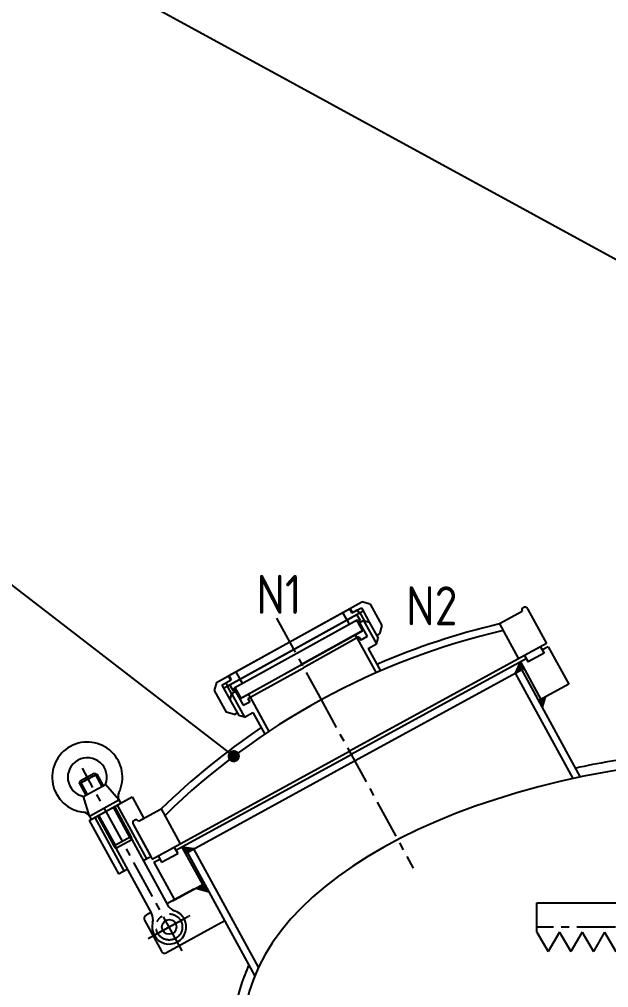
# Model space of a CAD drawing. Header units: millimetres. Extents: x 39049 to 47459, y -4270 to 1670.
# Drawn here: x 40022 to 40505, y 45 to 838 of the extents above; entities that cross this region are included whole.
import ezdxf
from ezdxf.enums import TextEntityAlignment as Align

# ---------------------------------------------------------------- set-up
doc = ezdxf.new("R2010")
doc.units = ezdxf.units.MM
doc.linetypes.add('CENTER', pattern=[50.8, 31.75, -6.35, 6.35, -6.35])
for name, color, linetype in [('00', 4, 'Continuous'), ('1', 7, 'Continuous'), ('3', 1, 'CENTER'), ('5剖面线层', 2, 'Continuous'), ('item', 7, 'Continuous'), ('LAYER2', 1, 'CENTER'), ('LAYER3', 4, 'Continuous')]:
    doc.layers.add(name, color=color, linetype=linetype)
doc.styles.add('hz', font='gbenor.shx', dxfattribs={"bigfont": 'gbcbig.shx'})

# ---------------------------------------------------------------- blocks, each defined once
blk = doc.blocks.new('*U39', base_point=(17970.1, 1793.94))
at = {"layer": 'item', "color": 1, "const_width": 5}
blk.add_lwpolyline([(17967.6, 1793.94, 1), (17972.6, 1793.94, 1)], format="xyb", close=True, dxfattribs=at)

msp = doc.modelspace()

# ---------------------------------------------------------------- hatches: boundary and pattern name
at = {"layer": '5剖面线层'}
for points in [[(40432.7763, 311.4169), (40428.6354, 302.3145), (40435.6547, 306.1524)], [(40447.8122, 279.748), (40453.0767, 282.6264), (40450.6907, 274.4835)], [(40165.4115, 158.3939), (40155.5138, 159.8205), (40158.3922, 154.556)], [(40174.0593, 130.0705), (40168.7949, 127.1921), (40176.9378, 124.806)]]:
    msp.add_hatch(color=256, dxfattribs=at).paths.add_polyline_path(points)

# ---------------------------------------------------------------- linework, layer by layer
for p, q in [((40303.9603, 353.214), (40309.0508, 344.0305)), ((40304.2928, 345.3948), (40314.9586, 326.1532)), ((40189.735, 289.8979), (40194.8255, 280.7144)), ((40196.1898, 285.4724), (40206.8556, 266.2307))]:
    msp.add_line(p, q)
at = {"layer": '00', "color": 4}
for p, q in [((40071.75, 211.9231), (40085.7886, 219.5988)), ((40072.3862, 214.0945), (40083.6171, 220.2351)), ((40083.6171, 220.2351), (40085.7886, 219.5988)), ((40085.7886, 219.5988), (40091.036, 210.0016)), ((40071.75, 211.9231), (40072.3862, 214.0945)), ((40071.75, 211.9231), (40076.9974, 202.3258)), ((40103.9309, 204.2582), (40103.9309, 204.2582)), ((40100.3725, 192.9255), (40113.7984, 168.3701)), ((40086.3339, 185.2497), (40099.7598, 160.6944)), ((40099.7598, 160.6944), (40113.7984, 168.3701)), ((40113.7984, 168.3701), (40114.4529, 166.0058)), ((40099.7598, 160.6944), (40101.397, 158.8673)), ((40101.397, 158.8673), (40114.4529, 166.0058)), ((40101.397, 158.8673), (40130.7269, 105.2243)), ((40114.4529, 166.0058), (40143.7828, 112.3628))]:
    msp.add_line(p, q, dxfattribs=at)
msp.add_circle((40145.1647, 94.327), 6, dxfattribs=at)
for centre, radius, start, end in [((40078.0976, 216.9893), 28.8, 333.7649352, 263.5713323), ((40078.0976, 216.9893), 16, 338.212517, 259.1237506), ((40109.6716, 201.429), 6.4, 153.7649352, 208.6681338), ((40074.1564, 182.0107), 6.4, 28.6681338, 83.5713323), ((40152.557, 117.1602), 10, 208.6681338, 252.0604618), ((40121.9528, 100.427), 10, 345.2758058, 28.6681338), ((40145.1647, 94.327), 14, 165.2758058, 72.0604618)]:
    msp.add_arc(centre, radius, start, end, dxfattribs=at)
at = {"layer": '1', "color": 7}
for p, q in [((40084.7357, 219.0232), (40089.9831, 209.4259)), ((40072.8028, 212.4988), (40078.0502, 202.9015)), ((40099.3196, 192.3498), (40112.7455, 167.7945)), ((40087.3868, 185.8254), (40100.8127, 161.2701)), ((40112.7455, 167.7945), (40114.4529, 166.0058)), ((40100.8127, 161.2701), (40101.397, 158.8673))]:
    msp.add_line(p, q, dxfattribs=at)
at = {"layer": '3', "color": 1}
msp.add_line((40160.9581, 102.9622), (40129.3712, 85.6917), dxfattribs=at)
at = {"layer": 'item', "color": 1, "linetype": 'Continuous', "ltscale": 10}
for p, q in [((40603.7984, 590.313), (39739.1145, 1062.5127)), ((40198.043, 234.2038), (39739.1145, 588.477))]:
    msp.add_line(p, q, dxfattribs=at)
at = {"layer": 'LAYER2'}
for p, q in [((40233.0408, 347.3754), (40271.7346, 276.6062)), ((40266.7553, 285.7133), (40344.997, 142.6129)), ((40155.8407, 74.8009), (40074.0907, 224.3178)), ((40128.0161, 84.9508), (40162.3248, 103.7095)), ((40866.2984, 94.1958), (40446.2984, 94.1958))]:
    msp.add_line(p, q, dxfattribs=at)
msp.add_circle((40145.1647, 94.327), 10.725, dxfattribs=at)
at = {"layer": 'LAYER3'}
for p, q in [((40183.9798, 294.7112), (40302.9281, 360.6453)), ((40309.7252, 358.6963), (40302.9281, 360.6453)), ((40309.7252, 358.6963), (40319.4214, 341.2039)), ((40189.735, 289.8979), (40303.9603, 353.214)), ((40193.0585, 291.7401), (40300.6367, 351.3717)), ((40194.0379, 300.2865), (40292.87, 355.07)), ((40194.8077, 292.7098), (40298.8875, 350.4021)), ((40287.1849, 351.9187), (40290.5786, 345.7964)), ((40292.87, 355.07), (40294.8092, 351.5715)), ((40295.2465, 351.8139), (40293.3073, 355.3124)), ((40294.8092, 351.5715), (40302.5059, 355.8379)), ((40294.8092, 351.5715), (40299.1823, 353.9956)), ((40301.7964, 345.1544), (40298.8875, 350.4021)), ((40299.1823, 353.9956), (40300.6367, 351.3717)), ((40301.1615, 351.6626), (40304.7006, 345.2779)), ((40302.5059, 355.8379), (40303.9603, 353.214)), ((40434.1714, 352.6395), (40415.7457, 342.5651)), ((40438.5584, 355.0382), (40454.1499, 326.5223)), ((40198.4962, 290.1809), (40299.0775, 345.934)), ((40198.9335, 290.4233), (40298.6402, 345.6916)), ((40290.5786, 345.7964), (40292.5178, 342.2979)), ((40298.6402, 345.6916), (40303.4883, 336.9454)), ((40300.0471, 344.1848), (40299.0775, 345.934)), ((40299.6098, 343.9424), (40301.7964, 345.1544)), ((40300.0946, 343.0677), (40304.5552, 345.5403)), ((40300.9692, 343.5525), (40307.2718, 332.1825)), ((40304.2928, 345.3948), (40309.0508, 344.0305)), ((40309.0508, 344.0305), (40316.3229, 330.9112)), ((40319.4214, 341.2039), (40317.4724, 334.4067)), ((40415.7457, 342.5651), (40431.3371, 314.0491)), ((40203.7816, 281.6771), (40303.4883, 336.9454)), ((40304.3629, 337.4302), (40253.635, 309.3112)), ((40297.3659, 333.5517), (40314.5473, 302.5557)), ((40298.8204, 330.9279), (40297.3659, 333.5517)), ((40315.1109, 333.0977), (40317.4724, 334.4067)), ((40300.5696, 331.8975), (40255.0894, 306.6874)), ((40454.1499, 326.5223), (40292.7058, 238.2509)), ((40300.5696, 331.8975), (40302.024, 329.2736)), ((40307.2718, 332.1825), (40302.024, 329.2736)), ((40308.1366, 322.3717), (40314.9586, 326.1532)), ((40314.9586, 326.1532), (40316.3229, 330.9112)), ((40308.1366, 322.3717), (40318.2309, 304.1611)), ((40449.3241, 323.8837), (40436.1629, 316.6877)), ((40452.2025, 318.6192), (40439.0413, 311.4232)), ((40449.3241, 323.8837), (40452.2025, 318.6192)), ((40455.5891, 323.89), (40450.7633, 321.2515)), ((40455.5891, 323.89), (40472.3798, 293.1806)), ((40437.6021, 314.0555), (40294.145, 235.6187)), ((40428.6354, 302.3145), (40432.7763, 311.4169)), ((40432.7763, 311.4169), (40449.5671, 280.7074)), ((40436.1629, 316.6877), (40439.0413, 311.4232)), ((40199.723, 303.4378), (40203.1166, 297.3154)), ((40202.907, 281.1923), (40253.635, 309.3112)), ((40209.6092, 281.4773), (40255.0894, 306.6874)), ((40297.0235, 230.3542), (40435.6547, 306.1524)), ((40475.923, 215.8278), (40428.6354, 302.3145)), ((40482.0439, 217.1399), (40433.8999, 305.193)), ((40183.9798, 294.7112), (40182.0308, 287.9141)), ((40188.2805, 292.5217), (40195.9772, 296.788)), ((40191.6041, 294.364), (40195.9772, 296.788)), ((40191.6041, 294.364), (40193.0585, 291.7401)), ((40195.5399, 296.5456), (40193.6006, 300.0441)), ((40194.0379, 300.2865), (40195.9772, 296.788)), ((40203.1166, 297.3154), (40205.0559, 293.817)), ((40182.0308, 287.9141), (40191.727, 270.4217)), ((40188.2805, 292.5217), (40189.735, 289.8979)), ((40192.5337, 291.4492), (40196.0728, 285.0645)), ((40197.7166, 287.462), (40194.8077, 292.7098)), ((40195.9274, 285.3269), (40200.388, 287.7994)), ((40197.7166, 287.462), (40199.9032, 288.6741)), ((40199.4658, 288.4317), (40198.4962, 290.1809)), ((40198.9335, 290.4233), (40203.7816, 281.6771)), ((40199.5133, 287.3146), (40205.8159, 275.9446)), ((40472.3798, 293.1806), (40447.8122, 279.748)), ((40196.1898, 285.4724), (40194.8255, 280.7144)), ((40194.8255, 280.7144), (40202.0976, 267.5951)), ((40205.8159, 275.9446), (40211.0636, 278.8534)), ((40209.6092, 281.4773), (40211.0636, 278.8534)), ((40211.3584, 282.4469), (40209.904, 285.0708)), ((40211.3584, 282.4469), (40226.8035, 254.5832)), ((40453.0767, 282.6264), (40450.6907, 274.4835)), ((40198.5241, 268.4726), (40191.727, 270.4217)), ((40198.5241, 268.4726), (40200.8856, 269.7816)), ((40206.8556, 266.2307), (40213.6776, 270.0122)), ((40213.6776, 270.0122), (40223.4674, 252.3511)), ((40206.8556, 266.2307), (40202.0976, 267.5951)), ((40131.2618, 149.9796), (40292.7058, 238.2509)), ((40150.688, 157.1819), (40294.145, 235.6187)), ((40158.3922, 154.556), (40297.0235, 230.3542)), ((40075.0786, 201.2767), (40092.9547, 211.0507)), ((40104.0562, 198.3587), (40092.9547, 211.0507)), ((40079.7719, 185.081), (40075.0786, 201.2767)), ((40079.7533, 181.6517), (40114.8498, 200.8411)), ((40079.7719, 185.081), (40104.0562, 198.3587)), ((40104.0562, 198.3587), (40105.4954, 195.7265)), ((40114.8498, 200.8411), (40124.4446, 183.2929)), ((40081.2111, 182.4487), (40105.4954, 195.7265)), ((40102.5661, 194.1248), (40126.5528, 150.2542)), ((40120.0575, 180.8942), (40138.4832, 190.9686)), ((40138.4832, 190.9686), (40154.0746, 162.4527)), ((40079.7719, 185.081), (40081.2111, 182.4487)), ((40084.1404, 184.0504), (40108.1272, 140.1797)), ((40120.0575, 180.8942), (40124.4446, 183.2929)), ((40079.7533, 181.6517), (40103.7401, 137.781)), ((40115.6704, 178.4955), (40131.2618, 149.9796)), ((40115.6704, 178.4955), (40130.0625, 152.1731)), ((40136.0876, 152.6181), (40149.2488, 159.8142)), ((40149.2488, 159.8142), (40152.1272, 154.5497)), ((40155.5138, 159.8205), (40172.3045, 129.111)), ((40165.4115, 158.3939), (40155.5138, 159.8205)), ((40123.868, 148.7862), (40130.0625, 152.1731)), ((40136.0876, 152.6181), (40138.966, 147.3536)), ((40138.966, 147.3536), (40152.1272, 154.5497)), ((40215.3399, 54.5704), (40160.147, 155.5155)), ((40218.3892, 61.5002), (40165.4115, 158.3939)), ((40132.701, 147.3473), (40137.5268, 149.9859)), ((40132.701, 147.3473), (40149.4918, 116.6379)), ((40103.7401, 137.781), (40110.812, 141.6477)), ((40149.4918, 116.6379), (40174.0593, 130.0705)), ((40168.7949, 127.1921), (40176.9378, 124.806)), ((40165.2852, 125.2731), (40143.2972, 113.2509)), ((40147.737, 115.6784), (40159.1433, 121.915)), ((40167.04, 126.2326), (40177.8972, 123.0512)), ((40446.2984, 90.1958), (40446.2984, 114.1958)), ((40446.2984, 114.1958), (40631.2984, 114.1958)), ((40130.2413, 106.1125), (40126.2403, 103.9249)), ((40125.0473, 99.8534), (40138.9596, 74.4085)), ((40190.8501, 99.361), (40143.0311, 73.2154)), ((40446.2984, 90.1958), (40455.536, 74.1958)), ((40464.7736, 90.1958), (40455.536, 74.1958)), ((40464.7736, 90.1958), (40474.0112, 74.1958)), ((40483.2488, 90.1958), (40474.0112, 74.1958)), ((40483.2488, 90.1958), (40492.4864, 74.1958)), ((40501.724, 90.1958), (40492.4864, 74.1958)), ((40501.724, 90.1958), (40510.9616, 74.1958))]:
    msp.add_line(p, q, dxfattribs=at)
for centre, radius, start, end in [((40436.3649, 353.8389), 2.5, 28.6681338, 208.6681338), ((40549.2432, -230.9434), 588.8409, 103.1035882, 113.4083017), ((40549.2432, -230.9434), 582.8409, 102.9392333, 134.3970342), ((40549.2432, -230.9434), 588.8409, 123.9319489, 134.2326793), ((40117.864, 179.6948), 2.5, 28.6681338, 208.6681338), ((40117.864, 179.6948), 2.5, 28.6681338, 208.6681338), ((40127.6795, 101.2926), 3, 118.6681338, 208.6681338), ((40141.5919, 75.8477), 3, 208.6681338, 298.6681338)]:
    msp.add_arc(centre, radius, start, end, dxfattribs=at)
msp.add_ellipse((40656.2984, 9.6939), major_axis=(-450, 0), ratio=0.5, start_param=4.82372999, end_param=6.28318531, dxfattribs=at)
for points, knots in [([(40606.2984, 241.313), (40581.9879, 239.9659), (40557.8912, 237.635), (40515.1593, 231.6768), (40496.3475, 228.3744), (40478.0368, 224.4687)], [4.822740561, 4.822740561, 4.822740561, 4.822740561, 4.98434696, 4.98434696, 5.115659188, 5.115659188, 5.115659188, 5.115659188]), ([(40210.4777, 63.4631), (40207.9549, 57.9779), (40205.8129, 52.4301), (40201.0738, 37.2737), (40199.2325, 27.5747), (40198.3903, 15.1278), (40198.2984, 12.4108), (40198.2984, 9.6939)], [6.057146498, 6.057146498, 6.057146498, 6.057146498, 6.128102835, 6.128102835, 6.249364651, 6.249364651, 6.283185307, 6.283185307, 6.283185307, 6.283185307])]:
    msp.add_open_spline(points, degree=3, knots=knots, dxfattribs=at)

# ---------------------------------------------------------------- block references
at = {"layer": 'item', "ltscale": 10}
msp.add_blockref('*U39', (40198.043, 234.2038), dxfattribs=at)

# ---------------------------------------------------------------- texts
at = {"linetype": 'Continuous', "style": 'hz'}
for s, p in [('N1', (40235.0516, 366.7717)), ('N2', (40360.198, 357.4292))]:
    msp.add_text(s, height=32, dxfattribs=at).set_placement(p, align=Align.MIDDLE)

doc.saveas('drawing.dxf')
